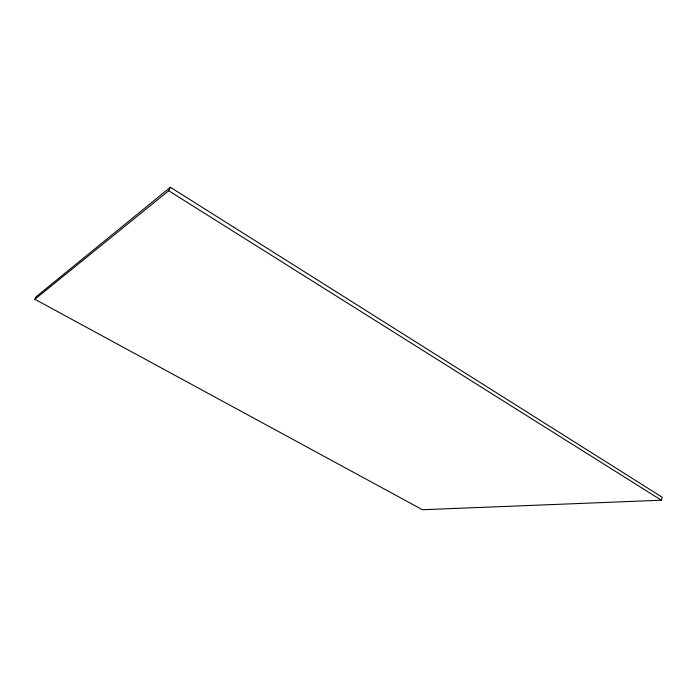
<?xml version="1.0" encoding="UTF-8"?>
<svg xmlns="http://www.w3.org/2000/svg" width="697" height="697" viewBox="0 0 697 697"><rect width="100%" height="100%" fill="white"/><g stroke="black" fill="none" stroke-linecap="round" stroke-linejoin="round"><path stroke-width="1.05" d="M661.383 500.219L662.15 497.205L170.382 187.266L36.139 296.756L34.85 299.257L422.443 509.734L661.383 500.219L168.691 190.751L34.85 299.257M168.691 190.751L170.382 187.266"/></g></svg>
